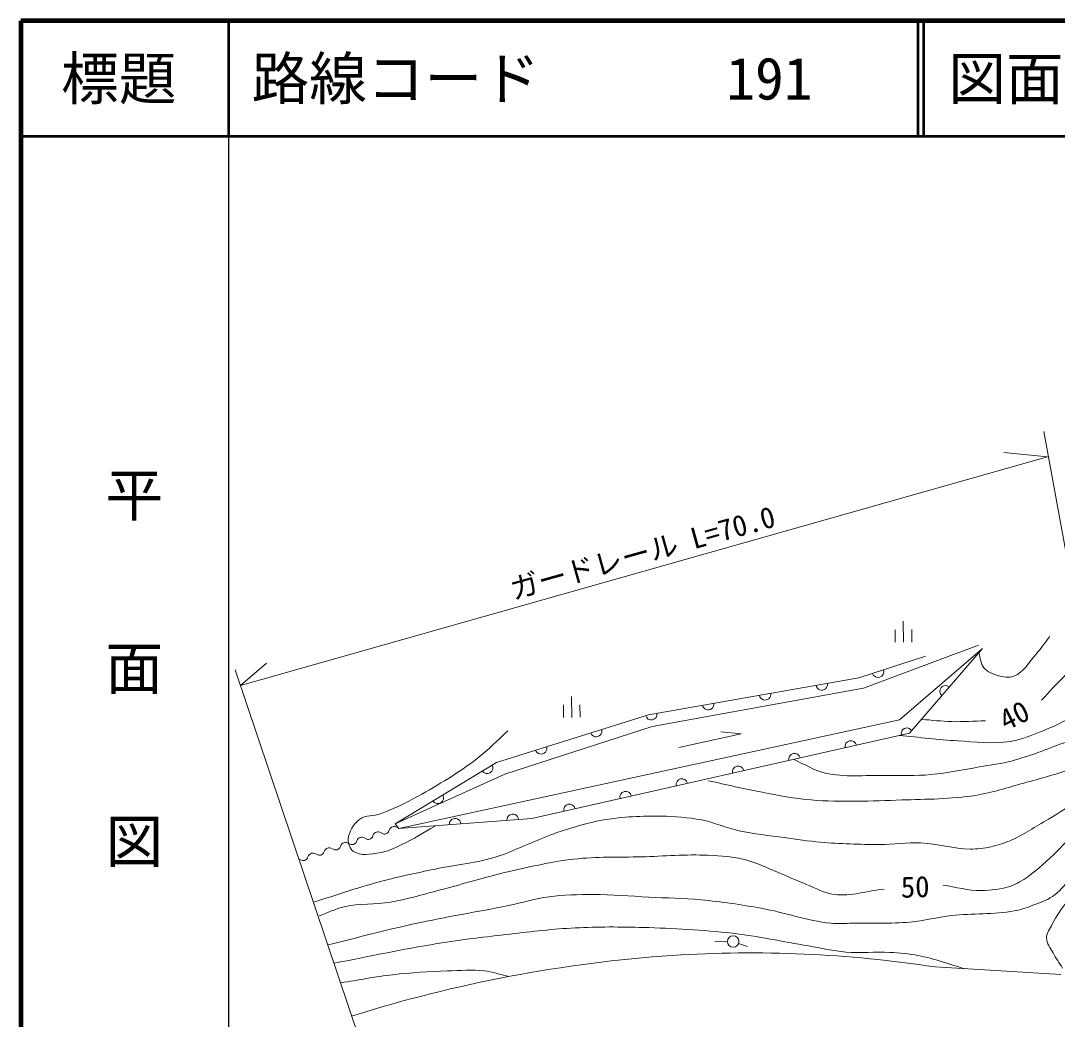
# Model space of a CAD drawing. Units: millimetres, scale not verified. Extents: x 40000 to 680000, y 20000 to 380000.
# Drawn here: x 40000 to 129834, y 293505 to 380000 of the extents above; entities that cross this region are included whole.
import ezdxf
from ezdxf.enums import TextEntityAlignment as Align

# ---------------------------------------------------------------- set-up
doc = ezdxf.new("R2010")
doc.units = ezdxf.units.MM
doc.header["$LTSCALE"] = 1000
for name, color, linetype, lineweight in [('M-BGD', 7, 'Continuous', 13), ('M-BGD-EXST', 7, 'Continuous', 13), ('M-STR-HTXT', 7, 'Continuous', 13), ('M-TTL', 2, 'Continuous', 140), ('M-TTL-LINE', 7, 'Continuous', 50)]:
    doc.layers.add(name, color=color, linetype=linetype, lineweight=lineweight)
doc.layers.add('M-TTL-TXT', color=7, linetype='Continuous')
doc.styles.add('@ＭＳ ゴシック', font='')
doc.styles.add('ＭＳ ゴシック', font='')
doc.styles.get('@ＭＳ ゴシック').set_extended_font_data('@MS Gothic')
doc.styles.get('ＭＳ ゴシック').set_extended_font_data('MS Gothic')

msp = doc.modelspace()

# ---------------------------------------------------------------- linework, layer by layer
at = {"layer": 'M-BGD'}
for p, q in [((116504, 326175), (116489, 327975)), ((115775, 327249), (115784, 326169)), ((117215, 327261), (117224, 326181)), ((113032, 322182), (123012, 325908)), ((116159, 319454), (123345, 325609)), ((123345, 325609), (117024, 318290)), ((112632, 323081), (118421, 324944)), ((71141, 286526), (58592, 323763)), ((94401, 319887), (112632, 323081)), ((94733, 318855), (113032, 322182)), ((87031, 320728), (87039, 319648)), ((87759, 319654), (87745, 321454)), ((88470, 320740), (88479, 319660)), ((81226, 315761), (94401, 319887)), ((72776, 310039), (116159, 319454)), ((81958, 314730), (94733, 318855)), ((117024, 318290), (84287, 310904)), ((97029, 317059), (102452, 318223)), ((102452, 318223), (100689, 318390)), ((72443, 310438), (81226, 315761)), ((72443, 310438), (81958, 314730)), ((84287, 310904), (72776, 310039)), ((71995, 310001), (71938, 309875)), ((72065, 310084), (71995, 310001)), ((72143, 310142), (72065, 310084)), ((72228, 310181), (72143, 310142)), ((72319, 310200), (72228, 310181)), ((72417, 310199), (72319, 310200)), ((72523, 310173), (72417, 310199)), ((72443, 310438), (72776, 310039)), ((72642, 310105), (72523, 310173)), ((69178, 309080), (69121, 308955)), ((69248, 309164), (69178, 309080)), ((69326, 309222), (69248, 309164)), ((69411, 309260), (69326, 309222)), ((69502, 309279), (69411, 309260)), ((69600, 309279), (69502, 309279)), ((69706, 309253), (69600, 309279)), ((69826, 309185), (69706, 309253)), ((70051, 309091), (69826, 309185)), ((70149, 309091), (70051, 309091)), ((70240, 309110), (70149, 309091)), ((70325, 309148), (70240, 309110)), ((70403, 309206), (70325, 309148)), ((70473, 309290), (70403, 309206)), ((70530, 309415), (70473, 309290)), ((70586, 309541), (70530, 309415)), ((70656, 309624), (70586, 309541)), ((70735, 309682), (70656, 309624)), ((70820, 309720), (70735, 309682)), ((70911, 309740), (70820, 309720)), ((71009, 309739), (70911, 309740)), ((71114, 309713), (71009, 309739)), ((71234, 309645), (71114, 309713)), ((71460, 309551), (71234, 309645)), ((71557, 309551), (71460, 309551)), ((71648, 309570), (71557, 309551)), ((71733, 309608), (71648, 309570)), ((71812, 309666), (71733, 309608)), ((71882, 309750), (71812, 309666)), ((71938, 309875), (71882, 309750)), ((66361, 308160), (66305, 308034)), ((66431, 308243), (66361, 308160)), ((66510, 308301), (66431, 308243)), ((66595, 308340), (66510, 308301)), ((66686, 308359), (66595, 308340)), ((66783, 308358), (66686, 308359)), ((66889, 308332), (66783, 308358)), ((67009, 308265), (66889, 308332)), ((67234, 308171), (67009, 308265)), ((67332, 308170), (67234, 308171)), ((67423, 308189), (67332, 308170)), ((67508, 308228), (67423, 308189)), ((67586, 308286), (67508, 308228)), ((67657, 308369), (67586, 308286)), ((67713, 308495), (67657, 308369)), ((67769, 308620), (67713, 308495)), ((67840, 308704), (67769, 308620)), ((67918, 308762), (67840, 308704)), ((68003, 308800), (67918, 308762)), ((68094, 308819), (68003, 308800)), ((68192, 308819), (68094, 308819)), ((68298, 308793), (68192, 308819)), ((68417, 308725), (68298, 308793)), ((68643, 308631), (68417, 308725)), ((68740, 308630), (68643, 308631)), ((68831, 308650), (68740, 308630)), ((68916, 308688), (68831, 308650)), ((68995, 308746), (68916, 308688)), ((69065, 308829), (68995, 308746)), ((69121, 308955), (69065, 308829)), ((64418, 307250), (64192, 307344)), ((64515, 307250), (64418, 307250)), ((64606, 307269), (64515, 307250)), ((64691, 307307), (64606, 307269)), ((64770, 307365), (64691, 307307)), ((64840, 307449), (64770, 307365)), ((64896, 307574), (64840, 307449)), ((64953, 307700), (64896, 307574)), ((65023, 307783), (64953, 307700)), ((65101, 307841), (65023, 307783)), ((65186, 307879), (65101, 307841)), ((65277, 307899), (65186, 307879)), ((65375, 307898), (65277, 307899)), ((65481, 307872), (65375, 307898)), ((65600, 307804), (65481, 307872)), ((65826, 307710), (65600, 307804)), ((65924, 307710), (65826, 307710)), ((66015, 307729), (65924, 307710)), ((66100, 307767), (66015, 307729)), ((66178, 307826), (66100, 307767)), ((66248, 307909), (66178, 307826)), ((66305, 308034), (66248, 307909)), ((101243, 300231), (100146, 300208)), ((102215, 300075), (102974, 299809)), ((119243, 298037), (130138, 297372))]:
    msp.add_line(p, q, dxfattribs=at)
msp.add_circle((101743, 300241), 500, dxfattribs=at)
for centre, radius, start, end in [((114296, 323616), 500, 197.8402, 17.8402), ((109429, 322519), 500, 189.93639, 9.93639), ((104504, 321657), 500, 189.93639, 9.93639), ((120151, 321910), 500, 49.18492, 229.18492), ((99579, 320794), 500, 189.93639, 9.93639), ((94655, 319930), 499, 193.44268, 10.04106), ((89875, 318469), 500, 197.38697, 17.38697), ((116794, 318256), 484, 30.87299, 194.80024), ((85103, 316975), 500, 197.38697, 17.38697), ((111936, 317142), 500, 12.71363, 192.71363), ((107058, 316041), 500, 12.71363, 192.71363), ((80425, 315276), 500, 211.2184, 31.2184), ((102181, 314941), 500, 12.71363, 192.71363), ((97303, 313841), 500, 12.71363, 192.71363), ((76149, 312684), 500, 211.2184, 31.2184), ((92426, 312740), 500, 12.71363, 192.71363), ((87548, 311640), 500, 12.71363, 192.71363), ((77649, 310405), 500, 4.29739, 184.29739), ((82635, 310780), 500, 4.29739, 184.29739), ((103296, 194384), 104872, 81.25403, 93.72325), ((104734, 179184), 120135, 93.93677, 107.46801)]:
    msp.add_arc(centre, radius, start, end, dxfattribs=at)
for points, knots in [([(128469, 321151), (129156, 321861), (129790, 322627), (130531, 323280), (131363, 324013), (132250, 324693), (133193, 325276), (134163, 325876), (135170, 326451), (136254, 326807), (136874, 327010), (137531, 327144), (138183, 327139), (138905, 327134), (139624, 326957), (140313, 326740), (141288, 326433), (142230, 326001), (143107, 325476), (144546, 324615), (145844, 323527), (147100, 322415), (148262, 321386), (149259, 320183), (150360, 319088), (151083, 318369), (151744, 317575), (152556, 316959), (153047, 316586), (153572, 316234), (154153, 316027), (154790, 315801), (155489, 315819), (156157, 315716)], [0, 0, 0, 0, 1, 1, 1, 2, 2, 2, 3, 3, 3, 4, 4, 4, 5, 5, 5, 6, 6, 6, 7, 7, 7, 8, 8, 8, 9, 9, 9, 10, 10, 10, 11, 11, 11, 11]), ([(123035, 325251), (123183, 324816), (123184, 324298), (123478, 323946), (123771, 323595), (124237, 323405), (124676, 323280), (125124, 323153), (125638, 323046), (126073, 323214), (126922, 323542), (127400, 324462), (128003, 325143), (128432, 325628), (128801, 326164), (129201, 326674)], [0, 0, 0, 0, 1, 1, 1, 2, 2, 2, 3, 3, 3, 4, 4, 4, 5, 5, 5, 5]), ([(116171, 318086), (117853, 317932), (119530, 317714), (121216, 317624), (122722, 317544), (124248, 317340), (125741, 317558), (126546, 317675), (127309, 318001), (128069, 318290), (128933, 318617), (129781, 318990), (130598, 319421), (131311, 319797), (131972, 320265), (132661, 320685), (133391, 321131), (134057, 321709), (134856, 322016), (135742, 322356), (136710, 322435), (137651, 322548), (138952, 322704), (140301, 323046), (141577, 322748), (142196, 322603), (142687, 322128), (143240, 321816), (144884, 320889), (146588, 320059), (148164, 319022), (149117, 318395), (149985, 317649), (150892, 316959), (151737, 316318), (152569, 315660), (153421, 315029), (154123, 314509), (154778, 313908), (155550, 313499), (156406, 313046), (157369, 312834), (158278, 312501)], [0, 0, 0, 0, 1, 1, 1, 2, 2, 2, 3, 3, 3, 4, 4, 4, 5, 5, 5, 6, 6, 6, 7, 7, 7, 8, 8, 8, 9, 9, 9, 10, 10, 10, 11, 11, 11, 12, 12, 12, 13, 13, 13, 14, 14, 14, 14]), ([(106977, 316027), (107886, 315628), (108737, 315052), (109705, 314830), (111392, 314442), (113164, 314649), (114895, 314630), (116226, 314616), (117561, 314581), (118887, 314697), (120297, 314820), (121685, 315122), (123079, 315362), (124035, 315527), (125003, 315645), (125940, 315894), (127438, 316292), (128875, 316895), (130332, 317425), (131803, 317960), (133201, 318723), (134723, 319088), (135721, 319327), (136758, 319389), (137784, 319421), (138761, 319452), (139753, 319476), (140712, 319288), (141751, 319084), (142749, 318677), (143706, 318223), (144713, 317746), (145627, 317091), (146567, 316493), (147850, 315679), (149089, 314798), (150360, 313965), (151353, 313314), (152289, 312559), (153354, 312035), (154009, 311713), (154732, 311555), (155417, 311303), (156175, 311024), (156956, 310797), (157679, 310438), (158358, 310102), (159078, 309780), (159609, 309240), (159972, 308872), (160141, 308353), (160407, 307910)], [0, 0, 0, 0, 1, 1, 1, 2, 2, 2, 3, 3, 3, 4, 4, 4, 5, 5, 5, 6, 6, 6, 7, 7, 7, 8, 8, 8, 9, 9, 9, 10, 10, 10, 11, 11, 11, 12, 12, 12, 13, 13, 13, 14, 14, 14, 15, 15, 15, 16, 16, 16, 17, 17, 17, 17]), ([(118076, 319483), (118945, 319418), (119812, 319311), (120684, 319288), (121659, 319262), (122635, 319332), (123611, 319354)], [0, 0, 0, 0, 1, 1, 1, 2, 2, 2, 2]), ([(82224, 318489), (81337, 317691), (80513, 316816), (79563, 316094), (77951, 314869), (76213, 313809), (74439, 312834), (73387, 312255), (72308, 311711), (71179, 311303), (70597, 311093), (69874, 311212), (69382, 310837), (68852, 310434), (68421, 309772), (68384, 309107), (68362, 308721), (68532, 308264), (68850, 308043), (69451, 307623), (70320, 307803), (71046, 307910), (71747, 308012), (72397, 308347), (73042, 308642), (74035, 309097), (74952, 309703), (75907, 310234)], [0, 0, 0, 0, 1, 1, 1, 2, 2, 2, 3, 3, 3, 4, 4, 4, 5, 5, 5, 6, 6, 6, 7, 7, 7, 8, 8, 8, 9, 9, 9, 9]), ([(99591, 314164), (101143, 313832), (102687, 313455), (104248, 313166), (105661, 312905), (107075, 312612), (108507, 312501), (111116, 312298), (113743, 312419), (116359, 312501), (118491, 312567), (120639, 312570), (122746, 312900), (124171, 313123), (125548, 313582), (126938, 313965), (128366, 314358), (129801, 314736), (131197, 315229), (132350, 315636), (133415, 316288), (134590, 316626), (135477, 316881), (136397, 317042), (137318, 317092), (138051, 317132), (138791, 317083), (139514, 316959), (140469, 316796), (141401, 316498), (142309, 316161), (143202, 315829), (144074, 315431), (144904, 314963), (145697, 314516), (146430, 313969), (147166, 313432), (148009, 312818), (148747, 312060), (149628, 311503), (150508, 310946), (151467, 310519), (152423, 310105), (153659, 309570), (154988, 309264), (156215, 308708), (157020, 308344), (157817, 307945), (158544, 307444), (158881, 307212), (159212, 306958), (159476, 306645), (159903, 306140), (160158, 305511), (160499, 304945)], [0, 0, 0, 0, 1, 1, 1, 2, 2, 2, 3, 3, 3, 4, 4, 4, 5, 5, 5, 6, 6, 6, 7, 7, 7, 8, 8, 8, 9, 9, 9, 10, 10, 10, 11, 11, 11, 12, 12, 12, 13, 13, 13, 14, 14, 14, 15, 15, 15, 16, 16, 16, 17, 17, 17, 18, 18, 18, 18]), ([(65390, 303651), (67253, 304228), (69096, 304872), (70979, 305381), (72496, 305791), (74034, 306118), (75570, 306446), (77382, 306833), (79248, 306989), (81026, 307510), (82240, 307866), (83377, 308443), (84553, 308908), (85285, 309197), (86001, 309528), (86749, 309773), (87991, 310179), (89251, 310560), (90541, 310771), (92187, 311040), (93865, 311128), (95532, 311104), (96690, 311087), (97853, 310986), (98992, 310771), (100102, 310561), (101148, 310080), (102252, 309839), (103546, 309557), (104867, 309424), (106178, 309240), (107219, 309095), (108258, 308928), (109305, 308841), (111009, 308700), (112720, 308643), (114429, 308642), (115627, 308640), (116825, 308827), (118022, 308775), (119451, 308712), (120850, 308252), (122281, 308242), (122883, 308238), (123488, 308316), (124077, 308442), (124646, 308563), (125207, 308742), (125741, 308974), (126906, 309481), (127966, 310204), (129068, 310837), (130050, 311403), (130972, 312079), (131995, 312567), (132914, 313005), (133888, 313319), (134856, 313632), (135491, 313837), (136126, 314067), (136786, 314164), (137774, 314309), (138818, 314495), (139780, 314231), (140587, 314009), (141203, 313349), (141910, 312900), (142912, 312264), (143934, 311656), (144904, 310970), (145614, 310468), (146228, 309833), (146967, 309374), (147784, 308866), (148669, 308469), (149562, 308109), (150232, 307840), (150961, 307731), (151624, 307444), (152927, 306880), (154142, 306126), (155350, 305381), (156356, 304762), (157446, 304224), (158278, 303385), (158959, 302699), (159354, 301780), (159892, 300977)], [0, 0, 0, 0, 1, 1, 1, 2, 2, 2, 3, 3, 3, 4, 4, 4, 5, 5, 5, 6, 6, 6, 7, 7, 7, 8, 8, 8, 9, 9, 9, 10, 10, 10, 11, 11, 11, 12, 12, 12, 13, 13, 13, 14, 14, 14, 15, 15, 15, 16, 16, 16, 17, 17, 17, 18, 18, 18, 19, 19, 19, 20, 20, 20, 21, 21, 21, 22, 22, 22, 23, 23, 23, 24, 24, 24, 25, 25, 25, 26, 26, 26, 27, 27, 27, 28, 28, 28, 29, 29, 29, 29]), ([(119952, 305115), (121039, 304960), (122114, 304643), (123212, 304649), (124087, 304654), (124978, 304768), (125807, 305048), (126334, 305226), (126815, 305530), (127271, 305847), (128188, 306484), (128983, 307282), (129799, 308043), (130717, 308898), (131430, 309990), (132461, 310704), (133122, 311162), (133923, 311375), (134657, 311702), (135364, 312018), (136023, 312498), (136786, 312634), (137508, 312762), (138265, 312655), (138982, 312501), (139654, 312356), (140322, 312123), (140911, 311769), (141518, 311405), (141978, 310840), (142508, 310372), (143733, 309290), (144929, 308176), (146168, 307111), (146933, 306454), (147699, 305798), (148497, 305182), (149189, 304647), (149937, 304189), (150626, 303651), (151519, 302954), (152461, 302296), (153221, 301455), (153799, 300817), (154231, 300058), (154685, 299326), (155286, 298356), (155794, 297330), (156349, 296332)], [0, 0, 0, 0, 1, 1, 1, 2, 2, 2, 3, 3, 3, 4, 4, 4, 5, 5, 5, 6, 6, 6, 7, 7, 7, 8, 8, 8, 9, 9, 9, 10, 10, 10, 11, 11, 11, 12, 12, 12, 13, 13, 13, 14, 14, 14, 15, 15, 15, 16, 16, 16, 16]), ([(66654, 299958), (69160, 300568), (71653, 301238), (74173, 301788), (76854, 302373), (79569, 302800), (82257, 303352), (83436, 303594), (84592, 303958), (85784, 304117), (87050, 304286), (88333, 304314), (89610, 304317), (91220, 304320), (92826, 304164), (94434, 304084), (95942, 304008), (97455, 303995), (98959, 303851), (100709, 303683), (102451, 303426), (104182, 303119), (106204, 302760), (108162, 302039), (110204, 301821), (110821, 301756), (111446, 301815), (112067, 301821), (113731, 301838), (115400, 301776), (117057, 301921), (118276, 302028), (119468, 302347), (120684, 302487), (122484, 302693), (124323, 302561), (126107, 302886), (126607, 302977), (127093, 303142), (127570, 303318), (128208, 303554), (128871, 303768), (129434, 304150), (129998, 304534), (130431, 305083), (130897, 305581), (131457, 306178), (131897, 306885), (132494, 307444), (133020, 307937), (133621, 308347), (134224, 308741), (134640, 309013), (135044, 309339), (135522, 309473), (136184, 309659), (136899, 309591), (137585, 309540), (138135, 309499), (138676, 309362), (139215, 309240), (139719, 309127), (140251, 309073), (140712, 308841), (141269, 308561), (141686, 308063), (142176, 307677), (143380, 306728), (144614, 305818), (145802, 304849), (146875, 303974), (147949, 303097), (148963, 302154), (149830, 301348), (150630, 300472), (151458, 299626), (151792, 299283), (152208, 299003), (152456, 298594), (152656, 298264), (152700, 297862), (152822, 297496)], [0, 0, 0, 0, 1, 1, 1, 2, 2, 2, 3, 3, 3, 4, 4, 4, 5, 5, 5, 6, 6, 6, 7, 7, 7, 8, 8, 8, 9, 9, 9, 10, 10, 10, 11, 11, 11, 12, 12, 12, 13, 13, 13, 14, 14, 14, 15, 15, 15, 16, 16, 16, 17, 17, 17, 18, 18, 18, 19, 19, 19, 20, 20, 20, 21, 21, 21, 22, 22, 22, 23, 23, 23, 24, 24, 24, 25, 25, 25, 26, 26, 26, 27, 27, 27, 27]), ([(65855, 302453), (66587, 302720), (67292, 303079), (68051, 303252), (69355, 303549), (70726, 303424), (72044, 303651), (73597, 303919), (75109, 304389), (76635, 304782), (78370, 305230), (80080, 305775), (81825, 306180), (83850, 306650), (85881, 307142), (87946, 307377), (89887, 307599), (91850, 307521), (93802, 307577), (95731, 307632), (97663, 307805), (99591, 307710), (100684, 307656), (101789, 307578), (102851, 307311), (103798, 307072), (104675, 306613), (105579, 306246), (106427, 305903), (107256, 305514), (108108, 305182), (108898, 304873), (109660, 304418), (110503, 304317), (111943, 304144), (113387, 304627), (114828, 304782)], [0, 0, 0, 0, 1, 1, 1, 2, 2, 2, 3, 3, 3, 4, 4, 4, 5, 5, 5, 6, 6, 6, 7, 7, 7, 8, 8, 8, 9, 9, 9, 10, 10, 10, 11, 11, 11, 12, 12, 12, 12]), ([(130299, 297929), (130021, 298372), (129711, 298797), (129467, 299260), (129247, 299677), (128905, 300085), (128901, 300557), (128898, 300990), (129198, 301373), (129400, 301755), (129760, 302434), (130184, 303084), (130664, 303684), (131302, 304480), (132038, 305196), (132794, 305880), (133297, 306336), (133775, 306857), (134391, 307144), (135037, 307446), (135774, 307546), (136487, 307577), (137156, 307606), (137838, 307526), (138483, 307344), (139295, 307115), (140053, 306711), (140778, 306279), (141930, 305595), (142944, 304702), (144006, 303884), (144737, 303321), (145477, 302766), (146168, 302154), (147248, 301198), (148231, 300136), (149262, 299127)], [0, 0, 0, 0, 1, 1, 1, 2, 2, 2, 3, 3, 3, 4, 4, 4, 5, 5, 5, 6, 6, 6, 7, 7, 7, 8, 8, 8, 9, 9, 9, 10, 10, 10, 11, 11, 11, 12, 12, 12, 12]), ([(67153, 298361), (70136, 298927), (73105, 299577), (76102, 300058), (78201, 300395), (80312, 300651), (82424, 300890), (84294, 301101), (86166, 301328), (88046, 301422), (90018, 301521), (91995, 301514), (93968, 301455), (96534, 301379), (99103, 301250), (101653, 300956), (103876, 300701), (106067, 300223), (108274, 299858), (109350, 299681), (110415, 299420), (111501, 299326), (112772, 299216), (114054, 299367), (115327, 299293), (116151, 299245), (116979, 299185), (117789, 299027), (119181, 298755), (120517, 298250), (121881, 297862)], [0, 0, 0, 0, 1, 1, 1, 2, 2, 2, 3, 3, 3, 4, 4, 4, 5, 5, 5, 6, 6, 6, 7, 7, 7, 8, 8, 8, 9, 9, 9, 10, 10, 10, 10]), ([(67752, 296665), (69249, 296897), (70738, 297194), (72243, 297363), (73823, 297541), (75412, 297640), (77001, 297696), (78054, 297733), (79114, 297813), (80161, 297696), (80862, 297618), (81537, 297385), (82224, 297230)], [0, 0, 0, 0, 1, 1, 1, 2, 2, 2, 3, 3, 3, 4, 4, 4, 4])]:
    msp.add_open_spline(points, degree=3, knots=knots, dxfattribs=at)
at = {"layer": 'M-BGD-EXST', "lineweight": 25}
msp.add_line((58000, 370000), (58000, 20000), dxfattribs=at)
at = {"layer": 'M-STR-HTXT'}
for p, q in [((137385, 296798), (128657, 344408)), ((129001, 342218), (125189, 342595)), ((129001, 342218), (59046, 322417)), ((59046, 322417), (61311, 324364))]:
    msp.add_line(p, q, dxfattribs=at)
at = {"layer": 'M-TTL'}
for p, q in [((40000, 380000), (40000, 20000)), ((680000, 380000), (40000, 380000))]:
    msp.add_line(p, q, dxfattribs=at)
at = {"layer": 'M-TTL-LINE'}
for p, q in [((58000, 380000), (58000, 370000)), ((117750, 380000), (117750, 370000)), ((118250, 380000), (118250, 370000)), ((40000, 370000), (680000, 370000))]:
    msp.add_line(p, q, dxfattribs=at)

# ---------------------------------------------------------------- texts
at = {"layer": 'M-BGD', "style": 'ＭＳ ゴシック'}
for s, rotation, p in [('40', 26.499, (126105, 319825)), ('50', 1.736, (117516, 304977))]:
    msp.add_text(s, height=1833, rotation=rotation, dxfattribs=at).set_placement(p, align=Align.MIDDLE_CENTER)
at = {"layer": 'M-BGD-EXST', "style": '@ＭＳ ゴシック'}
msp.add_text('平\u3000\u3000面\u3000\u3000図', height=3666, rotation=270, dxfattribs=at).set_placement((49777, 306475), align=Align.MIDDLE_RIGHT)
at = {"layer": 'M-STR-HTXT', "style": 'ＭＳ ゴシック'}
msp.add_text('ガードレール L=70.0', height=1833, rotation=15.632, dxfattribs=at).set_placement((93885, 333914), align=Align.MIDDLE_CENTER)
at = {"layer": 'M-TTL-TXT', "style": 'ＭＳ ゴシック'}
msp.add_text('標題', height=3666, dxfattribs=at).set_placement((48500, 375000), align=Align.MIDDLE_CENTER)
for s, p in [('路線コード', (60000, 375000)), ('191', (101142, 375000)), ('図面コード', (120380, 375000))]:
    msp.add_text(s, height=3666, dxfattribs=at).set_placement(p, align=Align.MIDDLE_LEFT)

doc.saveas('drawing.dxf')
